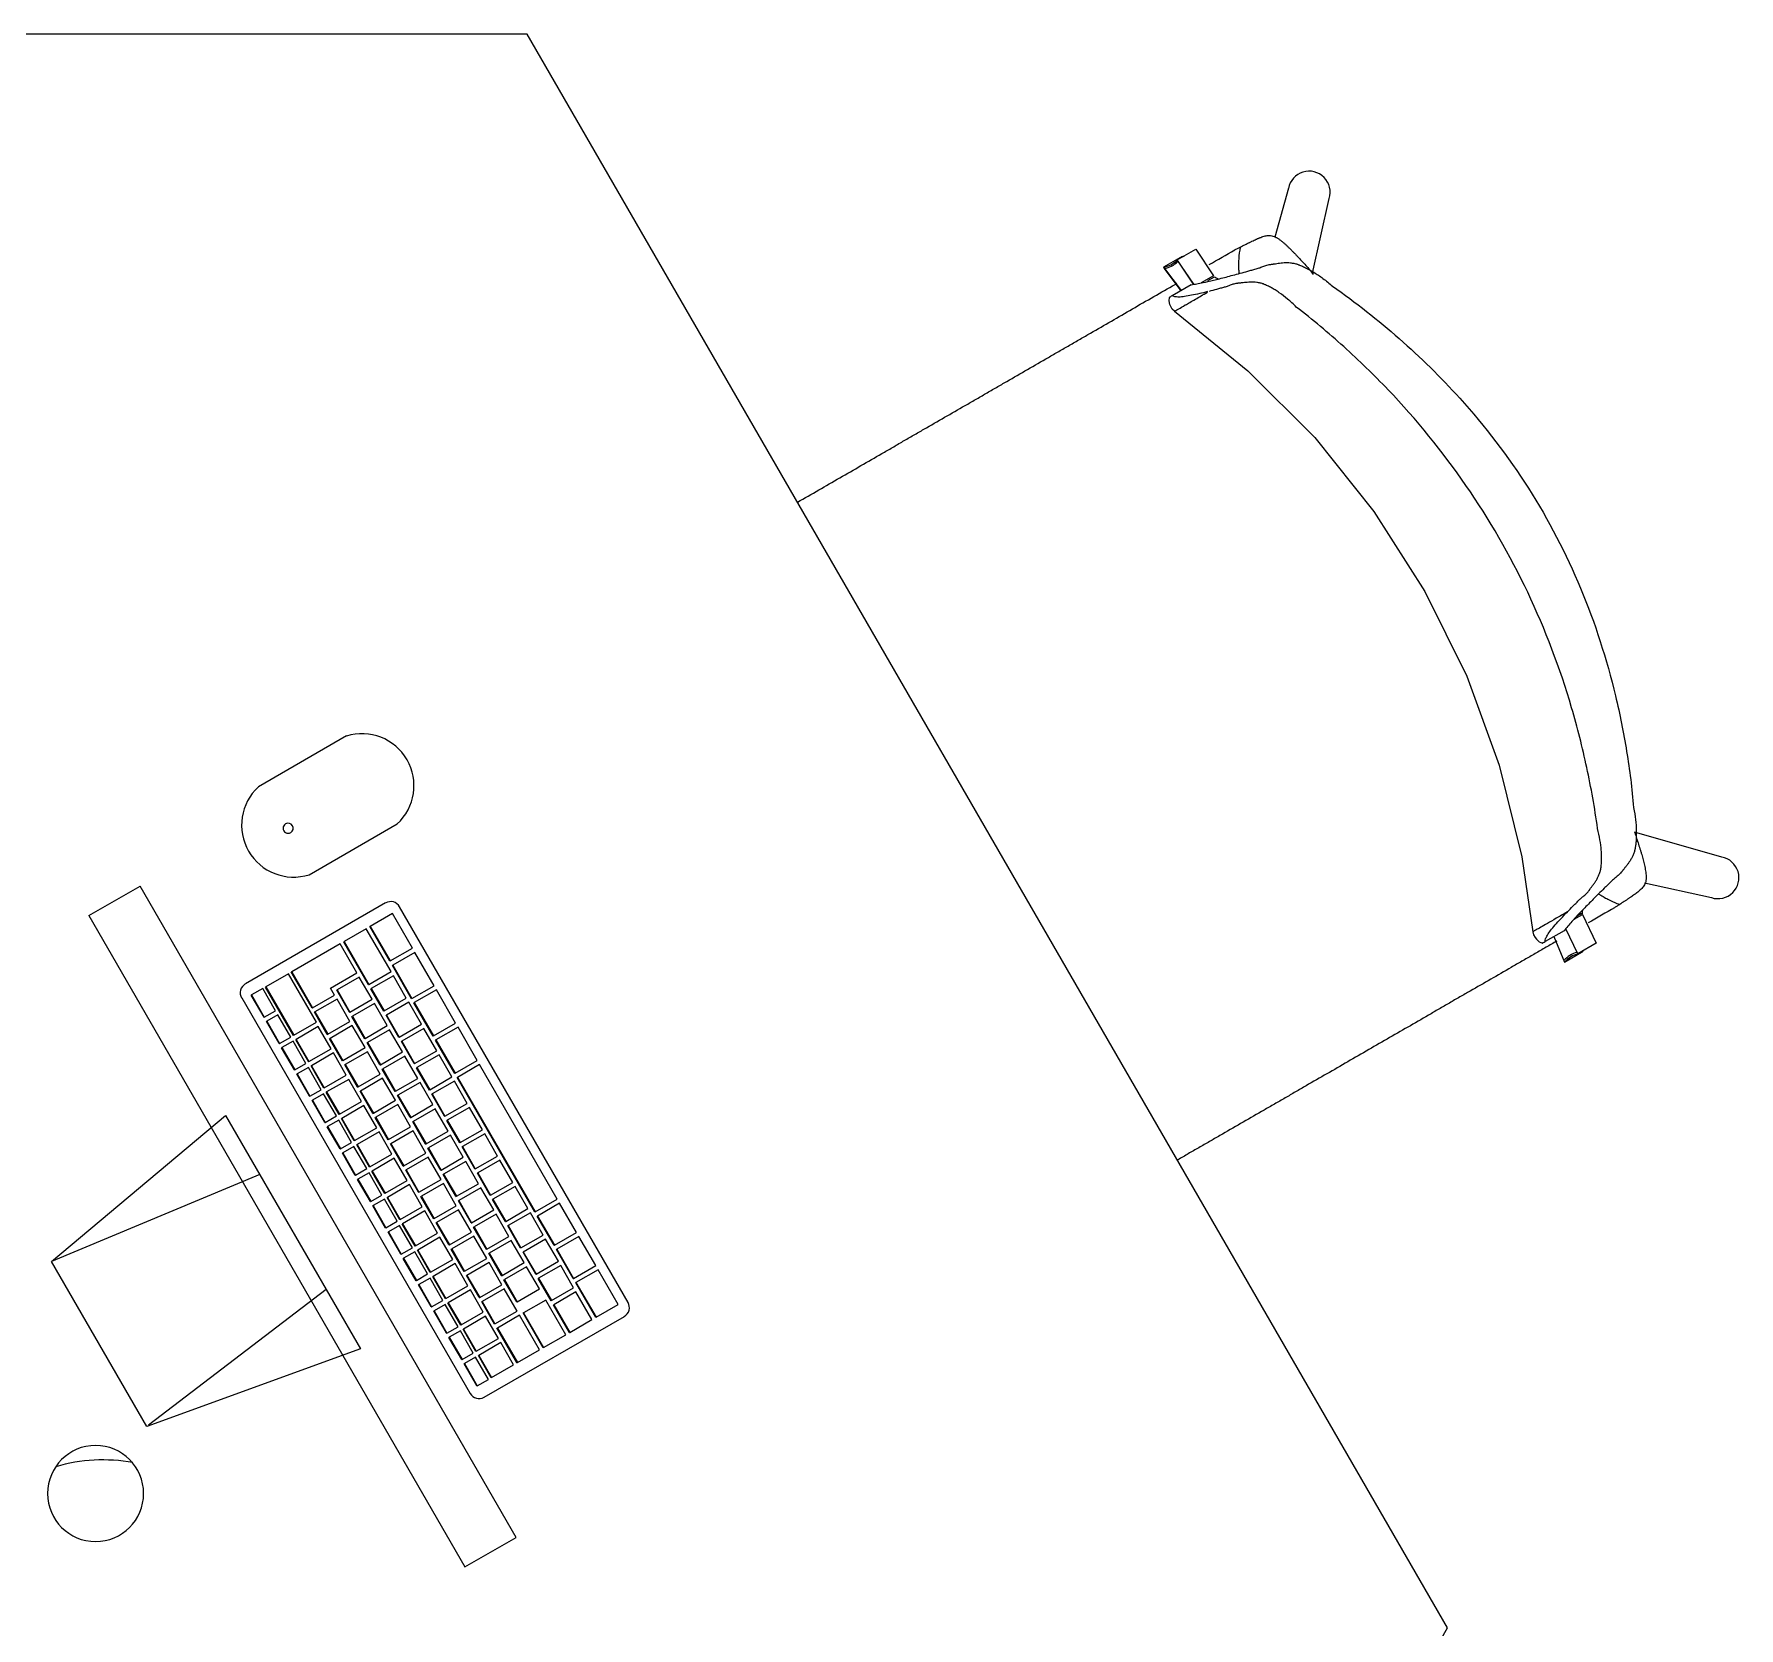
# Model space of a CAD drawing. Header units: millimetres. Extents: x 155927 to 295199, y -4084 to 97293.
# Drawn here: x 183494 to 184559, y 24210 to 25206 of the extents above; entities that cross this region are included whole.
import ezdxf

# ---------------------------------------------------------------- set-up
doc = ezdxf.new("R2010")
doc.units = ezdxf.units.MM
doc.header["$MEASUREMENT"] = 0
doc.layers.add('A-GENM', color=8, linetype='CONTINUOUS', lineweight=9)
doc.layers.add('I-FURN', color=8, linetype='CONTINUOUS', lineweight=9)

msp = doc.modelspace()

# ---------------------------------------------------------------- linework, layer by layer
at = {"layer": 'A-GENM'}
for p, q in [((183688.9, 24767), (183633.9, 24735.2)), ((183665.6, 24680.2), (183720.6, 24712)), ((183713.4, 24662.6), (183625.8, 24612)), ((183717.6, 24656), (183703.8, 24648)), ((183730.1, 24634.3), (183717.6, 24656)), ((183864.8, 24413), (183722.1, 24660.3)), ((183701.3, 24646.5), (183687.4, 24638.5)), ((183716.8, 24619.7), (183701.3, 24646.5)), ((183703.6, 24647.9), (183703.8, 24648)), ((183716.1, 24626.2), (183703.6, 24647.9)), ((183703.8, 24648), (183716.3, 24626.4)), ((183684.9, 24637.1), (183654.7, 24619.6)), ((183695.4, 24618.9), (183684.9, 24637.1)), ((183687.2, 24638.4), (183687.4, 24638.5)), ((183702.7, 24611.6), (183687.2, 24638.4)), ((183687.4, 24638.5), (183702.9, 24611.7)), ((183716.3, 24626.4), (183730.1, 24634.3)), ((183716.1, 24626.2), (183716.3, 24626.4)), ((183717.6, 24623.6), (183717.8, 24623.8)), ((183729.6, 24602.8), (183717.6, 24623.6)), ((183731.6, 24631.7), (183717.8, 24623.8)), ((183717.8, 24623.8), (183729.8, 24603)), ((183743.6, 24610.9), (183731.6, 24631.7)), ((183652.6, 24618.4), (183638.5, 24610.3)), ((183670.1, 24588.1), (183652.6, 24618.4)), ((183654.4, 24619.5), (183654.7, 24619.6)), ((183667.4, 24597), (183654.4, 24619.5)), ((183654.7, 24619.6), (183667.7, 24597.1)), ((183679, 24609.4), (183695.4, 24618.9)), ((183696.9, 24616.3), (183683.1, 24608.3)), ((183704.9, 24602.4), (183696.9, 24616.3)), ((183702.9, 24611.7), (183716.8, 24619.7)), ((183718.3, 24617.1), (183704.4, 24609.1)), ((183726.3, 24603.2), (183718.3, 24617.1)), ((183623.5, 24603.4), (183766.2, 24356.1)), ((183629.4, 24605), (183629.6, 24605.2)), ((183637.4, 24591.2), (183629.4, 24605)), ((183636.6, 24609.2), (183629.6, 24605.2)), ((183629.6, 24605.2), (183637.6, 24591.3)), ((183644.6, 24595.3), (183636.6, 24609.2)), ((183638.3, 24610.1), (183638.5, 24610.3)), ((183655.8, 24579.8), (183638.3, 24610.1)), ((183638.5, 24610.3), (183656, 24580)), ((183667.7, 24597.1), (183681.5, 24605.1)), ((183683, 24602.5), (183669.2, 24594.5)), ((183681.5, 24605.1), (183679, 24609.4)), ((183682.8, 24608.1), (183683.1, 24608.3)), ((183690.8, 24594.3), (183682.8, 24608.1)), ((183691, 24588.6), (183683, 24602.5)), ((183683.1, 24608.3), (183691.1, 24594.4)), ((183691.1, 24594.4), (183704.9, 24602.4)), ((183702.7, 24611.6), (183702.9, 24611.7)), ((183704.2, 24609), (183704.4, 24609.1)), ((183712.2, 24595.1), (183704.2, 24609)), ((183704.4, 24609.1), (183712.4, 24595.2)), ((183712.4, 24595.2), (183726.3, 24603.2)), ((183729.6, 24602.8), (183729.8, 24603)), ((183729.8, 24603), (183743.6, 24610.9)), ((183745.1, 24608.3), (183731.3, 24600.4)), ((183757.1, 24587.6), (183745.1, 24608.3)), ((183637.4, 24591.2), (183637.6, 24591.3)), ((183637.6, 24591.3), (183644.6, 24595.3)), ((183646.1, 24592.7), (183639.1, 24588.7)), ((183654.1, 24578.8), (183646.1, 24592.7)), ((183667.4, 24597), (183667.7, 24597.1)), ((183668.9, 24594.4), (183669.2, 24594.5)), ((183676.9, 24580.5), (183668.9, 24594.4)), ((183669.2, 24594.5), (183677.2, 24580.6)), ((183690.8, 24594.3), (183691.1, 24594.4)), ((183692.3, 24591.7), (183692.6, 24591.8)), ((183700.3, 24577.8), (183692.3, 24591.7)), ((183706.4, 24599.8), (183692.6, 24591.8)), ((183692.6, 24591.8), (183700.6, 24578)), ((183714.4, 24586), (183706.4, 24599.8)), ((183712.2, 24595.1), (183712.4, 24595.2)), ((183713.7, 24592.5), (183713.9, 24592.6)), ((183721.7, 24578.6), (183713.7, 24592.5)), ((183727.8, 24600.6), (183713.9, 24592.6)), ((183713.9, 24592.6), (183721.9, 24578.8)), ((183735.8, 24586.8), (183727.8, 24600.6)), ((183731.1, 24600.2), (183731.3, 24600.4)), ((183743.1, 24579.4), (183731.1, 24600.2)), ((183731.3, 24600.4), (183743.3, 24579.6)), ((183638.9, 24588.6), (183639.1, 24588.7)), ((183646.9, 24574.7), (183638.9, 24588.6)), ((183639.1, 24588.7), (183647.1, 24574.9)), ((183656, 24580), (183670.1, 24588.1)), ((183671.3, 24585.4), (183657.5, 24577.4)), ((183679.3, 24571.5), (183671.3, 24585.4)), ((183676.9, 24580.5), (183677.2, 24580.6)), ((183677.2, 24580.6), (183691, 24588.6)), ((183692.5, 24586), (183678.7, 24578)), ((183700.5, 24572.2), (183692.5, 24586)), ((183700.6, 24578), (183714.4, 24586)), ((183715.9, 24583.4), (183702.1, 24575.4)), ((183723.9, 24569.5), (183715.9, 24583.4)), ((183721.9, 24578.8), (183735.8, 24586.8)), ((183737.3, 24584.2), (183723.4, 24576.2)), ((183745.3, 24570.3), (183737.3, 24584.2)), ((183743.3, 24579.6), (183757.1, 24587.6)), ((183758.6, 24585), (183744.8, 24577)), ((183770.6, 24564.2), (183758.6, 24585)), ((183646.9, 24574.7), (183647.1, 24574.9)), ((183647.1, 24574.9), (183654.1, 24578.8)), ((183648.4, 24572.1), (183648.6, 24572.3)), ((183656.4, 24558.3), (183648.4, 24572.1)), ((183655.6, 24576.2), (183648.6, 24572.3)), ((183648.6, 24572.3), (183656.6, 24558.4)), ((183663.6, 24562.4), (183655.6, 24576.2)), ((183655.8, 24579.8), (183656, 24580)), ((183657.3, 24577.2), (183657.5, 24577.4)), ((183665.3, 24563.4), (183657.3, 24577.2)), ((183657.5, 24577.4), (183665.5, 24563.5)), ((183665.5, 24563.5), (183679.3, 24571.5)), ((183678.4, 24577.9), (183678.7, 24578)), ((183686.4, 24564), (183678.4, 24577.9)), ((183678.7, 24578), (183686.7, 24564.2)), ((183686.7, 24564.2), (183700.5, 24572.2)), ((183700.3, 24577.8), (183700.6, 24578)), ((183701.8, 24575.2), (183702.1, 24575.4)), ((183709.8, 24561.4), (183701.8, 24575.2)), ((183702.1, 24575.4), (183710.1, 24561.5)), ((183721.7, 24578.6), (183721.9, 24578.8)), ((183723.2, 24576), (183723.4, 24576.2)), ((183731.2, 24562.2), (183723.2, 24576)), ((183723.4, 24576.2), (183731.4, 24562.3)), ((183731.4, 24562.3), (183745.3, 24570.3)), ((183743.1, 24579.4), (183743.3, 24579.6)), ((183744.6, 24576.8), (183744.8, 24577)), ((183756.6, 24556.1), (183744.6, 24576.8)), ((183744.8, 24577), (183756.8, 24556.2)), ((183656.6, 24558.4), (183663.6, 24562.4)), ((183665.1, 24559.8), (183658.1, 24555.8)), ((183673.1, 24545.9), (183665.1, 24559.8)), ((183665.3, 24563.4), (183665.5, 24563.5)), ((183666.8, 24560.8), (183667, 24560.9)), ((183674.8, 24546.9), (183666.8, 24560.8)), ((183680.8, 24568.9), (183667, 24560.9)), ((183667, 24560.9), (183675, 24547.1)), ((183688.8, 24555), (183680.8, 24568.9)), ((183686.4, 24564), (183686.7, 24564.2)), ((183687.9, 24561.4), (183688.2, 24561.6)), ((183695.9, 24547.6), (183687.9, 24561.4)), ((183702, 24569.6), (183688.2, 24561.6)), ((183688.2, 24561.6), (183696.2, 24547.7)), ((183710, 24555.7), (183702, 24569.6)), ((183709.8, 24561.4), (183710.1, 24561.5)), ((183710.1, 24561.5), (183723.9, 24569.5)), ((183725.4, 24566.9), (183711.6, 24558.9)), ((183733.4, 24553), (183725.4, 24566.9)), ((183731.2, 24562.2), (183731.4, 24562.3)), ((183732.7, 24559.6), (183732.9, 24559.7)), ((183740.7, 24545.7), (183732.7, 24559.6)), ((183746.8, 24567.7), (183732.9, 24559.7)), ((183732.9, 24559.7), (183740.9, 24545.9)), ((183754.8, 24553.9), (183746.8, 24567.7)), ((183756.8, 24556.2), (183770.6, 24564.2)), ((183772.1, 24561.6), (183758.3, 24553.6)), ((183820.6, 24477.6), (183772.1, 24561.6)), ((183656.4, 24558.3), (183656.6, 24558.4)), ((183657.9, 24555.7), (183658.1, 24555.8)), ((183665.9, 24541.8), (183657.9, 24555.7)), ((183658.1, 24555.8), (183666.1, 24541.9)), ((183675, 24547.1), (183688.8, 24555)), ((183690.3, 24552.4), (183676.5, 24544.5)), ((183698.3, 24538.6), (183690.3, 24552.4)), ((183696.2, 24547.7), (183710, 24555.7)), ((183711.5, 24553.1), (183697.7, 24545.1)), ((183711.3, 24558.8), (183711.6, 24558.9)), ((183719.3, 24544.9), (183711.3, 24558.8)), ((183719.5, 24539.3), (183711.5, 24553.1)), ((183711.6, 24558.9), (183719.6, 24545.1)), ((183719.6, 24545.1), (183733.4, 24553)), ((183734.9, 24550.5), (183721.1, 24542.5)), ((183742.9, 24536.6), (183734.9, 24550.5)), ((183740.9, 24545.9), (183754.8, 24553.9)), ((183756.3, 24551.3), (183742.4, 24543.3)), ((183764.3, 24537.4), (183756.3, 24551.3)), ((183756.6, 24556.1), (183756.8, 24556.2)), ((183758.1, 24553.5), (183758.3, 24553.6)), ((183806.6, 24469.5), (183758.1, 24553.5)), ((183758.3, 24553.6), (183806.8, 24469.6)), ((183665.9, 24541.8), (183666.1, 24541.9)), ((183666.1, 24541.9), (183673.1, 24545.9)), ((183667.4, 24539.2), (183667.6, 24539.3)), ((183675.4, 24525.4), (183667.4, 24539.2)), ((183674.6, 24543.3), (183667.6, 24539.3)), ((183667.6, 24539.3), (183675.6, 24525.5)), ((183682.6, 24529.5), (183674.6, 24543.3)), ((183674.8, 24546.9), (183675, 24547.1)), ((183676.3, 24544.3), (183676.5, 24544.5)), ((183684.3, 24530.5), (183676.3, 24544.3)), ((183676.5, 24544.5), (183684.5, 24530.6)), ((183684.5, 24530.6), (183698.3, 24538.6)), ((183695.9, 24547.6), (183696.2, 24547.7)), ((183697.4, 24545), (183697.7, 24545.1)), ((183705.4, 24531.1), (183697.4, 24545)), ((183697.7, 24545.1), (183705.7, 24531.3)), ((183705.7, 24531.3), (183719.5, 24539.3)), ((183719.3, 24544.9), (183719.6, 24545.1)), ((183720.8, 24542.3), (183721.1, 24542.5)), ((183728.8, 24528.5), (183720.8, 24542.3)), ((183721.1, 24542.5), (183729.1, 24528.6)), ((183740.7, 24545.7), (183740.9, 24545.9)), ((183742.2, 24543.1), (183742.4, 24543.3)), ((183750.2, 24529.3), (183742.2, 24543.1)), ((183742.4, 24543.3), (183750.4, 24529.4)), ((183675.6, 24525.5), (183682.6, 24529.5)), ((183684.3, 24530.5), (183684.5, 24530.6)), ((183685.8, 24527.9), (183686, 24528)), ((183693.8, 24514), (183685.8, 24527.9)), ((183699.8, 24536), (183686, 24528)), ((183686, 24528), (183694, 24514.2)), ((183707.8, 24522.1), (183699.8, 24536)), ((183705.4, 24531.1), (183705.7, 24531.3)), ((183706.9, 24528.5), (183707.2, 24528.7)), ((183714.9, 24514.7), (183706.9, 24528.5)), ((183721, 24536.7), (183707.2, 24528.7)), ((183707.2, 24528.7), (183715.2, 24514.8)), ((183729, 24522.8), (183721, 24536.7)), ((183728.8, 24528.5), (183729.1, 24528.6)), ((183729.1, 24528.6), (183742.9, 24536.6)), ((183744.4, 24534), (183730.6, 24526)), ((183752.4, 24520.1), (183744.4, 24534)), ((183750.2, 24529.3), (183750.4, 24529.4)), ((183750.4, 24529.4), (183764.3, 24537.4)), ((183765.8, 24534.8), (183751.9, 24526.8)), ((183773.8, 24520.9), (183765.8, 24534.8)), ((183675.4, 24525.4), (183675.6, 24525.5)), ((183676.9, 24522.8), (183677.1, 24522.9)), ((183684.9, 24508.9), (183676.9, 24522.8)), ((183684.1, 24526.9), (183677.1, 24522.9)), ((183677.1, 24522.9), (183685.1, 24509)), ((183692.1, 24513), (183684.1, 24526.9)), ((183694, 24514.2), (183707.8, 24522.1)), ((183709.3, 24519.5), (183695.5, 24511.6)), ((183717.3, 24505.7), (183709.3, 24519.5)), ((183715.2, 24514.8), (183729, 24522.8)), ((183730.5, 24520.2), (183716.7, 24512.2)), ((183730.3, 24525.9), (183730.6, 24526)), ((183738.3, 24512), (183730.3, 24525.9)), ((183738.5, 24506.3), (183730.5, 24520.2)), ((183730.6, 24526), (183738.6, 24512.2)), ((183738.6, 24512.2), (183752.4, 24520.1)), ((183753.9, 24517.5), (183740.1, 24509.6)), ((183751.7, 24526.7), (183751.9, 24526.8)), ((183759.7, 24512.8), (183751.7, 24526.7)), ((183751.9, 24526.8), (183759.9, 24513)), ((183761.9, 24503.7), (183753.9, 24517.5)), ((183759.9, 24513), (183773.8, 24520.9)), ((183775.3, 24518.3), (183761.4, 24510.4)), ((183783.3, 24504.5), (183775.3, 24518.3)), ((183684.9, 24508.9), (183685.1, 24509)), ((183685.1, 24509), (183692.1, 24513)), ((183686.4, 24506.3), (183686.6, 24506.4)), ((183694.4, 24492.4), (183686.4, 24506.3)), ((183693.6, 24510.4), (183686.6, 24506.4)), ((183686.6, 24506.4), (183694.6, 24492.6)), ((183701.6, 24496.6), (183693.6, 24510.4)), ((183693.8, 24514), (183694, 24514.2)), ((183695.3, 24511.4), (183695.5, 24511.6)), ((183703.3, 24497.6), (183695.3, 24511.4)), ((183695.5, 24511.6), (183703.5, 24497.7)), ((183714.9, 24514.7), (183715.2, 24514.8)), ((183716.4, 24512.1), (183716.7, 24512.2)), ((183724.4, 24498.2), (183716.4, 24512.1)), ((183716.7, 24512.2), (183724.7, 24498.4)), ((183724.7, 24498.4), (183738.5, 24506.3)), ((183738.3, 24512), (183738.6, 24512.2)), ((183739.8, 24509.4), (183740.1, 24509.6)), ((183747.8, 24495.6), (183739.8, 24509.4)), ((183740.1, 24509.6), (183748.1, 24495.7)), ((183759.7, 24512.8), (183759.9, 24513)), ((183761.2, 24510.2), (183761.4, 24510.4)), ((183769.2, 24496.4), (183761.2, 24510.2)), ((183761.4, 24510.4), (183769.4, 24496.5)), ((183694.6, 24492.6), (183701.6, 24496.6)), ((183703.3, 24497.6), (183703.5, 24497.7)), ((183703.5, 24497.7), (183717.3, 24505.7)), ((183718.8, 24503.1), (183705, 24495.1)), ((183726.8, 24489.2), (183718.8, 24503.1)), ((183724.4, 24498.2), (183724.7, 24498.4)), ((183725.9, 24495.6), (183726.2, 24495.8)), ((183733.9, 24481.8), (183725.9, 24495.6)), ((183740, 24503.7), (183726.2, 24495.8)), ((183726.2, 24495.8), (183734.2, 24481.9)), ((183748, 24489.9), (183740, 24503.7)), ((183747.8, 24495.6), (183748.1, 24495.7)), ((183748.1, 24495.7), (183761.9, 24503.7)), ((183763.4, 24501.1), (183749.6, 24493.1)), ((183771.4, 24487.2), (183763.4, 24501.1)), ((183769.2, 24496.4), (183769.4, 24496.5)), ((183769.4, 24496.5), (183783.3, 24504.5)), ((183784.8, 24501.9), (183770.9, 24493.9)), ((183792.8, 24488), (183784.8, 24501.9)), ((183694.4, 24492.4), (183694.6, 24492.6)), ((183695.9, 24489.8), (183696.1, 24490)), ((183703.9, 24476), (183695.9, 24489.8)), ((183703.1, 24494), (183696.1, 24490)), ((183696.1, 24490), (183704.1, 24476.1)), ((183711.1, 24480.1), (183703.1, 24494)), ((183704.8, 24495), (183705, 24495.1)), ((183712.8, 24481.1), (183704.8, 24495)), ((183705, 24495.1), (183713, 24481.2)), ((183713, 24481.2), (183726.8, 24489.2)), ((183728.3, 24486.6), (183714.5, 24478.6)), ((183736.3, 24472.8), (183728.3, 24486.6)), ((183734.2, 24481.9), (183748, 24489.9)), ((183749.5, 24487.3), (183735.7, 24479.3)), ((183749.3, 24493), (183749.6, 24493.1)), ((183757.3, 24479.1), (183749.3, 24493)), ((183757.5, 24473.4), (183749.5, 24487.3)), ((183749.6, 24493.1), (183757.6, 24479.3)), ((183757.6, 24479.3), (183771.4, 24487.2)), ((183772.9, 24484.6), (183759.1, 24476.7)), ((183770.7, 24493.8), (183770.9, 24493.9)), ((183778.7, 24479.9), (183770.7, 24493.8)), ((183770.9, 24493.9), (183778.9, 24480.1)), ((183780.9, 24470.8), (183772.9, 24484.6)), ((183778.9, 24480.1), (183792.8, 24488)), ((183794.3, 24485.4), (183780.4, 24477.5)), ((183802.3, 24471.6), (183794.3, 24485.4)), ((183703.9, 24476), (183704.1, 24476.1)), ((183704.1, 24476.1), (183711.1, 24480.1)), ((183712.6, 24477.5), (183705.6, 24473.5)), ((183720.6, 24463.7), (183712.6, 24477.5)), ((183712.8, 24481.1), (183713, 24481.2)), ((183714.3, 24478.5), (183714.5, 24478.6)), ((183722.3, 24464.7), (183714.3, 24478.5)), ((183714.5, 24478.6), (183722.5, 24464.8)), ((183733.9, 24481.8), (183734.2, 24481.9)), ((183735.4, 24479.2), (183735.7, 24479.3)), ((183743.4, 24465.3), (183735.4, 24479.2)), ((183735.7, 24479.3), (183743.7, 24465.5)), ((183757.3, 24479.1), (183757.6, 24479.3)), ((183758.8, 24476.5), (183759.1, 24476.7)), ((183766.8, 24462.7), (183758.8, 24476.5)), ((183759.1, 24476.7), (183767.1, 24462.8)), ((183778.7, 24479.9), (183778.9, 24480.1)), ((183780.2, 24477.3), (183780.4, 24477.5)), ((183788.2, 24463.5), (183780.2, 24477.3)), ((183780.4, 24477.5), (183788.4, 24463.6)), ((183806.8, 24469.6), (183820.6, 24477.6)), ((183822.1, 24475), (183808.3, 24467)), ((183832.6, 24456.8), (183822.1, 24475)), ((183705.4, 24473.4), (183705.6, 24473.5)), ((183713.4, 24459.5), (183705.4, 24473.4)), ((183705.6, 24473.5), (183713.6, 24459.7)), ((183713.6, 24459.7), (183720.6, 24463.7)), ((183722.3, 24464.7), (183722.5, 24464.8)), ((183722.5, 24464.8), (183736.3, 24472.8)), ((183737.8, 24470.2), (183724, 24462.2)), ((183745.8, 24456.3), (183737.8, 24470.2)), ((183743.4, 24465.3), (183743.7, 24465.5)), ((183743.7, 24465.5), (183757.5, 24473.4)), ((183759, 24470.8), (183745.2, 24462.9)), ((183767, 24457), (183759, 24470.8)), ((183767.1, 24462.8), (183780.9, 24470.8)), ((183782.4, 24468.2), (183768.6, 24460.2)), ((183790.4, 24454.3), (183782.4, 24468.2)), ((183788.2, 24463.5), (183788.4, 24463.6)), ((183788.4, 24463.6), (183802.3, 24471.6)), ((183803.8, 24469), (183789.9, 24461)), ((183811.8, 24455.1), (183803.8, 24469)), ((183806.6, 24469.5), (183806.8, 24469.6)), ((183808.1, 24466.9), (183808.3, 24467)), ((183818.6, 24448.7), (183808.1, 24466.9)), ((183808.3, 24467), (183818.8, 24448.8)), ((183713.4, 24459.5), (183713.6, 24459.7)), ((183714.9, 24456.9), (183715.1, 24457.1)), ((183722.9, 24443.1), (183714.9, 24456.9)), ((183722.1, 24461.1), (183715.1, 24457.1)), ((183715.1, 24457.1), (183723.1, 24443.2)), ((183730.1, 24447.2), (183722.1, 24461.1)), ((183723.8, 24462.1), (183724, 24462.2)), ((183731.8, 24448.2), (183723.8, 24462.1)), ((183724, 24462.2), (183732, 24448.3)), ((183732, 24448.3), (183745.8, 24456.3)), ((183747.3, 24453.7), (183733.5, 24445.7)), ((183744.9, 24462.7), (183745.2, 24462.9)), ((183752.9, 24448.9), (183744.9, 24462.7)), ((183745.2, 24462.9), (183753.2, 24449)), ((183755.3, 24439.9), (183747.3, 24453.7)), ((183753.2, 24449), (183767, 24457)), ((183768.5, 24454.4), (183754.7, 24446.4)), ((183766.8, 24462.7), (183767.1, 24462.8)), ((183768.3, 24460.1), (183768.6, 24460.2)), ((183776.3, 24446.2), (183768.3, 24460.1)), ((183776.5, 24440.5), (183768.5, 24454.4)), ((183768.6, 24460.2), (183776.6, 24446.3)), ((183776.6, 24446.3), (183790.4, 24454.3)), ((183789.7, 24460.9), (183789.9, 24461)), ((183797.7, 24447), (183789.7, 24460.9)), ((183789.9, 24461), (183797.9, 24447.1)), ((183797.9, 24447.1), (183811.8, 24455.1)), ((183813.3, 24452.5), (183799.4, 24444.5)), ((183821.3, 24438.7), (183813.3, 24452.5)), ((183818.8, 24448.8), (183832.6, 24456.8)), ((183834.1, 24454.2), (183820.3, 24446.2)), ((183844.6, 24436), (183834.1, 24454.2)), ((183722.9, 24443.1), (183723.1, 24443.2)), ((183723.1, 24443.2), (183730.1, 24447.2)), ((183731.6, 24444.6), (183724.6, 24440.6)), ((183739.6, 24430.8), (183731.6, 24444.6)), ((183731.8, 24448.2), (183732, 24448.3)), ((183733.3, 24445.6), (183733.5, 24445.7)), ((183741.3, 24431.7), (183733.3, 24445.6)), ((183733.5, 24445.7), (183741.5, 24431.9)), ((183752.9, 24448.9), (183753.2, 24449)), ((183754.4, 24446.3), (183754.7, 24446.4)), ((183762.4, 24432.4), (183754.4, 24446.3)), ((183754.7, 24446.4), (183762.7, 24432.5)), ((183776.3, 24446.2), (183776.6, 24446.3)), ((183777.8, 24443.6), (183778.1, 24443.7)), ((183785.8, 24429.7), (183777.8, 24443.6)), ((183791.9, 24451.7), (183778.1, 24443.7)), ((183778.1, 24443.7), (183786.1, 24429.9)), ((183799.9, 24437.9), (183791.9, 24451.7)), ((183797.7, 24447), (183797.9, 24447.1)), ((183799.2, 24444.4), (183799.4, 24444.5)), ((183807.2, 24430.6), (183799.2, 24444.4)), ((183799.4, 24444.5), (183807.4, 24430.7)), ((183818.6, 24448.7), (183818.8, 24448.8)), ((183820.1, 24446.1), (183820.3, 24446.2)), ((183830.6, 24427.9), (183820.1, 24446.1)), ((183820.3, 24446.2), (183830.8, 24428)), ((183724.4, 24440.5), (183724.6, 24440.6)), ((183732.4, 24426.6), (183724.4, 24440.5)), ((183724.6, 24440.6), (183732.6, 24426.8)), ((183741.3, 24431.7), (183741.5, 24431.9)), ((183741.5, 24431.9), (183755.3, 24439.9)), ((183756.8, 24437.3), (183743, 24429.3)), ((183764.8, 24423.4), (183756.8, 24437.3)), ((183762.4, 24432.4), (183762.7, 24432.5)), ((183762.7, 24432.5), (183776.5, 24440.5)), ((183778, 24437.9), (183764.2, 24429.9)), ((183786, 24424.1), (183778, 24437.9)), ((183786.1, 24429.9), (183799.9, 24437.9)), ((183801.4, 24435.3), (183787.6, 24427.3)), ((183809.4, 24421.4), (183801.4, 24435.3)), ((183807.4, 24430.7), (183821.3, 24438.7)), ((183822.8, 24436.1), (183808.9, 24428.1)), ((183830.8, 24422.2), (183822.8, 24436.1)), ((183830.8, 24428), (183844.6, 24436)), ((183846.1, 24433.4), (183832.3, 24425.4)), ((183858.6, 24411.8), (183846.1, 24433.4)), ((183732.4, 24426.6), (183732.6, 24426.8)), ((183732.6, 24426.8), (183739.6, 24430.8)), ((183733.9, 24424), (183734.1, 24424.2)), ((183741.9, 24410.2), (183733.9, 24424)), ((183741.1, 24428.2), (183734.1, 24424.2)), ((183734.1, 24424.2), (183742.1, 24410.3)), ((183749.1, 24414.3), (183741.1, 24428.2)), ((183742.8, 24429.1), (183743, 24429.3)), ((183750.8, 24415.3), (183742.8, 24429.1)), ((183743, 24429.3), (183751, 24415.4)), ((183751, 24415.4), (183764.8, 24423.4)), ((183766.3, 24420.8), (183752.5, 24412.8)), ((183763.9, 24429.8), (183764.2, 24429.9)), ((183771.9, 24416), (183763.9, 24429.8)), ((183764.2, 24429.9), (183772.2, 24416.1)), ((183774.3, 24407), (183766.3, 24420.8)), ((183772.2, 24416.1), (183786, 24424.1)), ((183787.5, 24421.5), (183773.7, 24413.5)), ((183785.8, 24429.7), (183786.1, 24429.9)), ((183787.3, 24427.2), (183787.6, 24427.3)), ((183795.3, 24413.3), (183787.3, 24427.2)), ((183795.5, 24407.6), (183787.5, 24421.5)), ((183787.6, 24427.3), (183795.6, 24413.4)), ((183795.6, 24413.4), (183809.4, 24421.4)), ((183807.2, 24430.6), (183807.4, 24430.7)), ((183808.7, 24428), (183808.9, 24428.1)), ((183816.7, 24414.1), (183808.7, 24428)), ((183808.9, 24428.1), (183816.9, 24414.2)), ((183816.9, 24414.2), (183830.8, 24422.2)), ((183830.6, 24427.9), (183830.8, 24428)), ((183832.1, 24425.3), (183832.3, 24425.4)), ((183844.6, 24403.6), (183832.1, 24425.3)), ((183832.3, 24425.4), (183844.8, 24403.8)), ((183741.9, 24410.2), (183742.1, 24410.3)), ((183742.1, 24410.3), (183749.1, 24414.3)), ((183750.6, 24411.7), (183743.6, 24407.7)), ((183758.6, 24397.8), (183750.6, 24411.7)), ((183750.8, 24415.3), (183751, 24415.4)), ((183752.3, 24412.7), (183752.5, 24412.8)), ((183760.3, 24398.8), (183752.3, 24412.7)), ((183752.5, 24412.8), (183760.5, 24399)), ((183771.9, 24416), (183772.2, 24416.1)), ((183773.4, 24413.4), (183773.7, 24413.5)), ((183781.4, 24399.5), (183773.4, 24413.4)), ((183773.7, 24413.5), (183781.7, 24399.6)), ((183795.3, 24413.3), (183795.6, 24413.4)), ((183813.4, 24414.5), (183799.6, 24406.5)), ((183825.9, 24392.8), (183813.4, 24414.5)), ((183816.7, 24414.1), (183816.9, 24414.2)), ((183818.2, 24411.5), (183818.4, 24411.6)), ((183828.2, 24394.2), (183818.2, 24411.5)), ((183832.2, 24419.6), (183818.4, 24411.6)), ((183818.4, 24411.6), (183828.4, 24394.3)), ((183842.2, 24402.3), (183832.2, 24419.6)), ((183844.8, 24403.8), (183858.6, 24411.8)), ((183743.4, 24407.6), (183743.6, 24407.7)), ((183751.4, 24393.7), (183743.4, 24407.6)), ((183743.6, 24407.7), (183751.6, 24393.9)), ((183760.5, 24399), (183774.3, 24407)), ((183775.8, 24404.4), (183762, 24396.4)), ((183774.9, 24353.8), (183862.5, 24404.3)), ((183783.8, 24390.5), (183775.8, 24404.4)), ((183781.4, 24399.5), (183781.7, 24399.6)), ((183781.7, 24399.6), (183795.5, 24407.6)), ((183797, 24405), (183783.2, 24397)), ((183809.5, 24383.4), (183797, 24405)), ((183799.3, 24406.4), (183799.6, 24406.5)), ((183811.8, 24384.7), (183799.3, 24406.4)), ((183799.6, 24406.5), (183812.1, 24384.9)), ((183828.4, 24394.3), (183842.2, 24402.3)), ((183844.6, 24403.6), (183844.8, 24403.8)), ((183751.4, 24393.7), (183751.6, 24393.9)), ((183751.6, 24393.9), (183758.6, 24397.8)), ((183752.9, 24391.1), (183753.1, 24391.3)), ((183760.9, 24377.3), (183752.9, 24391.1)), ((183760.1, 24395.2), (183753.1, 24391.3)), ((183753.1, 24391.3), (183761.1, 24377.4)), ((183768.1, 24381.4), (183760.1, 24395.2)), ((183760.3, 24398.8), (183760.5, 24399)), ((183761.8, 24396.2), (183762, 24396.4)), ((183769.8, 24382.4), (183761.8, 24396.2)), ((183762, 24396.4), (183770, 24382.5)), ((183770, 24382.5), (183783.8, 24390.5)), ((183782.9, 24396.9), (183783.2, 24397)), ((183795.4, 24375.3), (183782.9, 24396.9)), ((183783.2, 24397), (183795.7, 24375.4)), ((183812.1, 24384.9), (183825.9, 24392.8)), ((183828.2, 24394.2), (183828.4, 24394.3)), ((183761.1, 24377.4), (183768.1, 24381.4)), ((183769.6, 24378.8), (183762.6, 24374.8)), ((183777.6, 24364.9), (183769.6, 24378.8)), ((183769.8, 24382.4), (183770, 24382.5)), ((183771.3, 24379.8), (183771.5, 24379.9)), ((183779.3, 24365.9), (183771.3, 24379.8)), ((183785.3, 24387.9), (183771.5, 24379.9)), ((183771.5, 24379.9), (183779.5, 24366.1)), ((183793.3, 24374), (183785.3, 24387.9)), ((183795.7, 24375.4), (183809.5, 24383.4)), ((183811.8, 24384.7), (183812.1, 24384.9)), ((183760.9, 24377.3), (183761.1, 24377.4)), ((183762.4, 24374.7), (183762.6, 24374.8)), ((183770.4, 24360.8), (183762.4, 24374.7)), ((183762.6, 24374.8), (183770.6, 24360.9)), ((183779.5, 24366.1), (183793.3, 24374)), ((183795.4, 24375.3), (183795.7, 24375.4)), ((183770.4, 24360.8), (183770.6, 24360.9)), ((183770.6, 24360.9), (183777.6, 24364.9)), ((183779.3, 24365.9), (183779.5, 24366.1))]:
    msp.add_line(p, q, dxfattribs=at)
for centre, radius, start, end in [((183698.6, 24735.9), 32.5, 312.6804, 107.3196), ((183655.9, 24711.3), 32.5, 132.6804, 287.3196), ((183652.5, 24709.3), 3.16, 120, 300), ((183652.5, 24709.3), 3.16, 300, 120), ((183716.6, 24657.1), 6.35, 30, 120), ((183628.9, 24606.5), 6.35, 120, 210), ((183859.3, 24409.8), 6.35, 300, 30), ((183771.7, 24359.3), 6.35, 210, 300)]:
    msp.add_arc(centre, radius, start, end, dxfattribs=at)
at = {"layer": 'I-FURN'}
for p, q in [((183801.8, 25205.6), (182651.8, 25205.5)), ((184376.8, 24209.6), (183801.8, 25205.6)), ((184277.5, 25109.2), (184268.8, 25078.6)), ((184292.4, 25056.2), (184302.8, 25102.8)), ((184207.9, 25064.4), (184219.5, 25071.1)), ((184219.5, 25071.1), (184230.6, 25054.5)), ((184210.9, 25066.5), (184199.3, 25059.9)), ((184199.3, 25059.9), (184210.3, 25045.3)), ((184218.2, 25049.2), (184207.9, 25064.4)), ((184218.1, 25049.2), (184208.4, 25063.6)), ((184199.8, 25059), (184210.1, 25045.2)), ((184230.6, 25054.5), (184222.9, 25050.1)), ((184231, 25053.7), (184226.9, 25051.3)), ((184202.8, 25038.9), (184203, 25041)), ((184203.2, 25036.6), (184202.8, 25038.9)), ((184216.6, 25048.9), (184204.8, 25042.1)), ((184203.8, 25035.3), (184203.2, 25036.6)), ((184204.8, 25033.7), (184203.8, 25035.3)), ((184206.2, 25032.4), (184204.8, 25033.7)), ((184206.2, 25032.4), (184252.1, 24995.2)), ((184252.1, 24995.2), (184293.9, 24953.4)), ((184293.9, 24953.4), (184330.8, 24907.2)), ((184330.8, 24907.2), (184362.6, 24857.3)), ((184362.6, 24857.3), (184388.8, 24804.3)), ((184388.8, 24804.3), (184409.1, 24748.8)), ((184409.1, 24748.8), (184423.2, 24691.4)), ((184548.1, 24691.3), (184493.6, 24706.8)), ((184423.2, 24691.4), (184430, 24644.6)), ((183527.9, 24654.7), (183560, 24673.2)), ((183795, 24266.2), (183560, 24673.2)), ((184499.8, 24675.3), (184541.6, 24666)), ((184455.9, 24652.5), (184461, 24655.4)), ((184457.9, 24654.8), (184460.5, 24656.3)), ((184461, 24655.4), (184469.7, 24637.5)), ((183527.9, 24654.7), (183762.9, 24247.7)), ((184430, 24644.6), (184430.5, 24642.7)), ((184449.6, 24645.3), (184437.7, 24638.5)), ((184458.2, 24630.9), (184450.6, 24646.5)), ((184430.5, 24642.7), (184431.4, 24641.1)), ((184431.4, 24641.1), (184432.3, 24639.9)), ((184432.3, 24639.9), (184434, 24638.4)), ((184434, 24638.4), (184436, 24637.5)), ((184443.1, 24641.6), (184449.9, 24625.7)), ((184443.1, 24641.6), (184449.5, 24626.6)), ((184469.7, 24637.5), (184458.2, 24630.9)), ((184449.9, 24625.7), (184461.5, 24632.4)), ((183504.7, 24438.6), (183613.4, 24529.9)), ((183613.4, 24529.9), (183697.6, 24384.1)), ((183634.7, 24493), (183504.7, 24438.6)), ((183564.1, 24335.5), (183504.7, 24438.6)), ((183676.3, 24421), (183565.2, 24336.4)), ((183697.6, 24384.1), (183564.1, 24335.5)), ((183762.9, 24247.7), (183795, 24266.2)), ((183801.8, 23213.7), (184376.8, 24209.6))]:
    msp.add_line(p, q, dxfattribs=at)
for centre, radius, start, end in [((184290.3, 25106.8), 13.1, 341.9896, 169.6059), ((184545.7, 24678.4), 13.1, 251.9662, 79.5824), ((183532.2, 24293.6), 30, 0, 180), ((183536.8, 24209.6), 105, 79.7385, 106.336), ((183532.2, 24293.6), 30, 180, 0)]:
    msp.add_arc(centre, radius, start, end, dxfattribs=at)
for centre, start_param, end_param in [((184195.7, 25076.8), 2.819103, 3.398599), ((184196.2, 25076), 2.819103, 3.398599), ((184207.3, 25083.5), 2.819103, 2.902745), ((184462.4, 24615), 6.026179, 6.605675), ((184462.9, 24614.1), 6.026179, 6.605675)]:
    msp.add_ellipse(centre, major_axis=(-8.7, 15.1), ratio=0.978487, start_param=start_param, end_param=end_param, dxfattribs=at)
for points in [[(184227.8, 25061.5), (184233.3, 25064.6), (184238.6, 25067.7), (184243.8, 25070.7)], [(184243.8, 25070.7), (184244.3, 25071), (184245.5, 25071.6), (184246.6, 25072.2), (184247.2, 25072.4)], [(184216.6, 25048.9), (184217.7, 25049.1), (184220.1, 25049.5), (184222.6, 25050), (184224, 25050.3)], [(184293.1, 25055.4), (184292.3, 25056.4), (184291.5, 25057.3), (184290.7, 25058.3)], [(184290.7, 25058.3), (184291.5, 25057.3), (184292.3, 25056.4), (184293.1, 25055.5)], [(184204.8, 25042.1), (184204.3, 25041.8), (184203.6, 25041.4), (184203, 25041), (184202.9, 25041), (184203.3, 25041.2), (184203.6, 25041.4)], [(184437.7, 24638.5), (184437.7, 24639), (184437.9, 24640.1), (184439, 24642.5), (184441, 24645.4), (184443.9, 24648.8), (184447.4, 24652.7), (184450.2, 24655.6), (184451.6, 24657)], [(184481.1, 24659.6), (184475.8, 24656.6), (184470.3, 24653.4), (184464.7, 24650.1)], [(184484.3, 24661.7), (184483.8, 24661.4), (184482.7, 24660.7), (184481.6, 24660), (184481.1, 24659.6)], [(184454.5, 24651), (184453.6, 24650), (184451.9, 24648), (184450.3, 24646.2), (184449.6, 24645.3)], [(184436.6, 24637.9), (184436.3, 24637.7), (184435.9, 24637.4), (184436, 24637.5), (184436.6, 24637.8), (184437.3, 24638.2), (184437.7, 24638.5)]]:
    msp.add_open_spline(points, degree=3, dxfattribs=at)
for points, knots in [([(184247.2, 25072.4), (184246.8, 25070), (184246.2, 25065.3), (184246.1, 25059.8), (184246.4, 25056.7), (184246.4, 25055.8)], [0, 0, 0, 0, 0.02777778, 0.05555556, 0.06696683, 0.06696683, 0.06696683, 0.06696683]), ([(184247.2, 25072.4), (184248.2, 25072.9), (184249.7, 25073.7), (184251.4, 25074.6), (184252.4, 25075), (184253.1, 25075.4), (184253.9, 25075.8), (184254.8, 25076.2), (184255.9, 25076.7), (184257, 25077.2), (184257.8, 25077.6), (184258.3, 25077.8), (184258.6, 25078), (184259, 25078.1), (184259.5, 25078.3), (184260.3, 25078.6), (184261.5, 25079.1), (184262.8, 25079.4), (184264.1, 25079.7), (184265.4, 25079.8), (184266.9, 25079.6), (184268.2, 25079.2), (184269.2, 25078.7), (184269.9, 25078.4), (184270.6, 25078), (184271.5, 25077.4), (184272.7, 25076.5), (184274.1, 25075.4), (184275.5, 25074.2), (184276.8, 25072.9), (184278, 25071.8), (184279.2, 25070.6), (184280.4, 25069.4), (184281.7, 25068), (184283.4, 25066.2), (184286.5, 25062.9), (184289.1, 25060), (184290.7, 25058.3)], [0, 0, 0, 0, 0.0625, 0.09375, 0.109375, 0.125, 0.140625, 0.15625, 0.1875, 0.21875, 0.234375, 0.242188, 0.25, 0.257812, 0.265625, 0.28125, 0.3125, 0.34375, 0.375, 0.40625, 0.4375, 0.46875, 0.484375, 0.5, 0.515625, 0.53125, 0.5625, 0.59375, 0.625, 0.65625, 0.6875, 0.71875, 0.75, 0.78125, 0.8125, 0.875, 1, 1, 1, 1]), ([(184224, 25050.3), (184225.9, 25050.7), (184229.3, 25051.4), (184234.3, 25052.7), (184238.4, 25053.7), (184242.7, 25054.9), (184247.2, 25056.1), (184251.2, 25057.2), (184254.5, 25058.1), (184256.7, 25058.7), (184258.4, 25059.2), (184260, 25059.7), (184261.6, 25060.4), (184263.3, 25060.9), (184264.6, 25061.3), (184265.8, 25061.6), (184266.7, 25061.7), (184267.2, 25061.8), (184267.6, 25061.8), (184268, 25061.9), (184268.6, 25062), (184269.6, 25062.1), (184271, 25062.3), (184272.7, 25062.6), (184274.6, 25062.8), (184276.5, 25062.8), (184278.6, 25062.7), (184280.4, 25062.4), (184281.7, 25062.1), (184282.5, 25061.9), (184283.1, 25061.7), (184283.7, 25061.4), (184284.5, 25061.1), (184285.9, 25060.6), (184288, 25059.6), (184290.6, 25058.3), (184294.2, 25056.2), (184298.9, 25053), (184302.9, 25049.8), (184304.9, 25048.1)], [0, 0, 0, 0, 0.142857, 0.214286, 0.285714, 0.357143, 0.428571, 0.5, 0.535714, 0.571429, 0.589286, 0.607143, 0.642857, 0.660714, 0.678571, 0.696429, 0.705357, 0.709821, 0.714286, 0.71875, 0.723214, 0.732143, 0.75, 0.767857, 0.785714, 0.803571, 0.821429, 0.839286, 0.848214, 0.852679, 0.857143, 0.861607, 0.866071, 0.875, 0.892857, 0.910714, 0.928571, 0.964286, 1, 1, 1, 1]), ([(183970.4, 24912.9), (183970.5, 24912.9), (183975, 24915.5), (183983.9, 24920.7), (183997.2, 24928.3), (184010.3, 24935.9), (184021.2, 24942.2), (184029.9, 24947.2), (184036.6, 24951.1), (184043.2, 24954.9), (184051.8, 24959.9), (184062.6, 24966.1), (184073.2, 24972.2), (184081.9, 24977.2), (184088.4, 24981), (184095, 24984.8), (184103.6, 24989.8), (184114.4, 24996), (184125.2, 25002.2), (184133.9, 25007.3), (184140.6, 25011.1), (184147.2, 25015), (184156, 25020), (184166.8, 25026.2), (184179.8, 25033.8), (184193.2, 25041.5), (184202.5, 25046.9), (184207.3, 25049.6), (184207.7, 25049.9)], [-0.751114, -0.751114, -0.751114, -0.751114, -0.75, -0.7142857, -0.6785714, -0.6428571, -0.6071429, -0.5892857, -0.5714286, -0.5535714, -0.5357143, -0.5, -0.4642857, -0.4464286, -0.4285714, -0.4107143, -0.3928571, -0.3571429, -0.3214286, -0.3035714, -0.2857143, -0.2678571, -0.25, -0.2142857, -0.1785714, -0.1428571, -0.1071429, -0.103964, -0.103964, -0.103964, -0.103964]), ([(184282.3, 25035), (184280.5, 25036.8), (184276.8, 25040.1), (184272.5, 25043.4), (184269.1, 25045.7), (184266.7, 25047.1), (184264.7, 25048.1), (184263.3, 25048.7), (184262.5, 25049), (184262, 25049.3), (184261.4, 25049.5), (184260.7, 25049.7), (184259.4, 25050.1), (184257.6, 25050.4), (184255.5, 25050.6), (184253.5, 25050.6), (184251.6, 25050.4), (184249.9, 25050.3), (184248.5, 25050.1), (184247.5, 25050), (184247, 25049.9), (184246.6, 25049.9), (184246.2, 25049.9), (184245.7, 25049.8), (184244.9, 25049.7), (184243.9, 25049.5), (184242.7, 25049.2), (184241.2, 25048.7), (184239.9, 25048.2), (184238.5, 25047.7), (184237.3, 25047.3), (184236.1, 25047), (184234.5, 25046.6), (184231.7, 25045.8), (184229.3, 25045.2), (184227.8, 25044.8)], [0, 0, 0, 0, 0.0625, 0.125, 0.15625, 0.1875, 0.21875, 0.234375, 0.242188, 0.25, 0.257812, 0.265625, 0.28125, 0.3125, 0.34375, 0.375, 0.40625, 0.4375, 0.46875, 0.484375, 0.492188, 0.5, 0.507812, 0.515625, 0.53125, 0.5625, 0.59375, 0.625, 0.6875, 0.71875, 0.75, 0.78125, 0.8125, 0.875, 1, 1, 1, 1]), ([(184233.6, 25052.5), (184233.1, 25052.7), (184232.2, 25053.2), (184231.4, 25053.5), (184231, 25053.7)], [-0.5281276, -0.5281276, -0.5281276, -0.5281276, -0.3333333, -0.1189454, -0.1189454, -0.1189454, -0.1189454]), ([(184226.8, 25044.6), (184225.1, 25044.1), (184221.6, 25043.3), (184216.8, 25042.3), (184212.4, 25041.5), (184208.8, 25041.1), (184206.2, 25041.4), (184205.1, 25041.8), (184204.8, 25042.1)], [0.0275443, 0.0275443, 0.0275443, 0.0275443, 0.1666667, 0.3333333, 0.5, 0.6666667, 0.8333333, 1, 1, 1, 1]), ([(184206.2, 25032.4), (184206.2, 25032.4), (184206.3, 25032.4), (184206.7, 25032.7), (184207.5, 25033.1), (184209.2, 25034.1), (184212.6, 25036.1), (184218.6, 25039.5), (184224, 25042.7), (184226.8, 25044.3)], [0.3374293, 0.3374293, 0.3374293, 0.3374293, 0.3888889, 0.4444444, 0.5138889, 0.5833333, 0.7222222, 0.8611111, 0.9857568, 0.9857568, 0.9857568, 0.9857568]), ([(184304.9, 25048.1), (184319.4, 25037.9), (184347.2, 25016), (184389.4, 24974.6), (184429, 24923), (184461.7, 24860), (184479.8, 24803.7), (184489.1, 24757.4), (184492, 24734), (184493, 24722.2)], [-1, -1, -1, -1, -0.863636, -0.727273, -0.545455, -0.363636, -0.181818, -0.090909, 0, 0, 0, 0]), ([(184470.5, 24709.2), (184468.7, 24722), (184464.2, 24747.3), (184451.6, 24797.3), (184428.7, 24857.6), (184390, 24924.7), (184349.2, 24974.7), (184312.2, 25010.6), (184292.5, 25027.1), (184282.3, 25035)], [-1, -1, -1, -1, -0.9, -0.8, -0.6, -0.4, -0.2, -0.1, 0, 0, 0, 0]), ([(184493, 24722.2), (184493.5, 24719.6), (184494.3, 24714.6), (184494.7, 24708.9), (184494.7, 24704.8), (184494.6, 24701.8), (184494.4, 24699.5), (184494.1, 24698), (184494, 24697.2), (184493.9, 24696.5), (184493.8, 24695.9), (184493.6, 24695.1), (184493.2, 24693.8), (184492.5, 24692.1), (184491.6, 24690.3), (184490.6, 24688.6), (184489.5, 24687.1), (184488.4, 24685.7), (184487.5, 24684.6), (184486.9, 24683.8), (184486.6, 24683.4), (184486.3, 24683.1), (184486.1, 24682.7), (184485.7, 24682.3), (184485.2, 24681.6), (184484.3, 24680.7), (184483.3, 24679.8), (184482, 24678.6), (184480.7, 24677.5), (184479.4, 24676.4), (184478.4, 24675.5), (184477.5, 24674.5), (184476.2, 24673.3), (184474, 24671.2), (184471.1, 24668.2), (184467.8, 24665), (184464.7, 24661.8), (184461.7, 24658.8), (184459, 24656), (184456.6, 24653.4), (184455.2, 24651.8), (184454.5, 24651)], [0, 0, 0, 0, 0.035714, 0.071429, 0.089286, 0.107143, 0.125, 0.133929, 0.138393, 0.142857, 0.147321, 0.151786, 0.160714, 0.178571, 0.196429, 0.214286, 0.232143, 0.25, 0.267857, 0.276786, 0.28125, 0.285714, 0.290179, 0.294643, 0.303571, 0.321429, 0.339286, 0.357143, 0.392857, 0.410714, 0.428571, 0.446429, 0.464286, 0.5, 0.571429, 0.642857, 0.714286, 0.785714, 0.857143, 0.928571, 1, 1, 1, 1]), ([(184451.6, 24657), (184452.8, 24658.2), (184454.5, 24660), (184456.5, 24662), (184457.7, 24663.2), (184458.6, 24664.1), (184459.4, 24664.9), (184460.6, 24665.9), (184461.7, 24666.8), (184462.9, 24667.8), (184463.7, 24668.7), (184464.4, 24669.5), (184464.9, 24670.1), (184465.2, 24670.5), (184465.5, 24670.8), (184465.7, 24671.2), (184466, 24671.6), (184466.5, 24672.4), (184467.4, 24673.5), (184468.5, 24674.9), (184469.5, 24676.5), (184470.5, 24678.2), (184471.4, 24680.1), (184472, 24681.8), (184472.3, 24683.1), (184472.5, 24683.9), (184472.6, 24684.5), (184472.7, 24685.1), (184472.8, 24685.9), (184472.9, 24687.4), (184473, 24689.6), (184473, 24692.5), (184472.8, 24696.5), (184472.1, 24701.9), (184471.1, 24706.7), (184470.5, 24709.2)], [0, 0, 0, 0, 0.125, 0.1875, 0.21875, 0.25, 0.28125, 0.3125, 0.375, 0.40625, 0.4375, 0.46875, 0.484375, 0.492188, 0.5, 0.507812, 0.515625, 0.53125, 0.5625, 0.59375, 0.625, 0.65625, 0.6875, 0.71875, 0.734375, 0.742188, 0.75, 0.757812, 0.765625, 0.78125, 0.8125, 0.84375, 0.875, 0.9375, 1, 1, 1, 1]), ([(184493.8, 24706.5), (184494.5, 24704.2), (184495.7, 24700.6), (184497, 24696.2), (184497.8, 24693.8), (184498.3, 24692), (184498.7, 24690.3), (184499.2, 24688.7), (184499.6, 24687.1), (184500, 24685.4), (184500.3, 24683.5), (184500.6, 24681.8), (184500.8, 24680.3), (184500.8, 24679.2), (184500.8, 24678.4), (184500.8, 24677.6), (184500.7, 24676.5), (184500.4, 24675.2), (184499.8, 24673.9), (184499, 24672.7), (184498.2, 24671.7), (184497.2, 24670.8), (184496.3, 24670), (184495.6, 24669.4), (184495.2, 24669.1), (184494.8, 24668.9), (184494.5, 24668.6), (184494.1, 24668.3), (184493.4, 24667.8), (184492.4, 24667.1), (184491.4, 24666.4), (184490.5, 24665.8), (184489.9, 24665.4), (184489.2, 24664.9), (184488.3, 24664.3), (184486.6, 24663.2), (184485.2, 24662.3), (184484.3, 24661.7)], [0, 0, 0, 0, 0.125, 0.1875, 0.21875, 0.25, 0.28125, 0.3125, 0.34375, 0.375, 0.40625, 0.4375, 0.46875, 0.484375, 0.5, 0.515625, 0.53125, 0.5625, 0.59375, 0.625, 0.65625, 0.6875, 0.71875, 0.734375, 0.742188, 0.75, 0.757812, 0.765625, 0.78125, 0.8125, 0.84375, 0.859375, 0.875, 0.890625, 0.90625, 0.9375, 1, 1, 1, 1]), ([(184470.8, 24668.5), (184471.1, 24668.3), (184473.3, 24666.9), (184477.7, 24664.4), (184482, 24662.6), (184484.3, 24661.7)], [0.93933321, 0.93933321, 0.93933321, 0.93933321, 0.94444444, 0.97222222, 1, 1, 1, 1]), ([(184451.6, 24657), (184449, 24655.5), (184444.4, 24652.9), (184438.9, 24649.7), (184434.7, 24647.3), (184432.5, 24646), (184431.2, 24645.3), (184430.6, 24644.9), (184430.2, 24644.6), (184430, 24644.6), (184430, 24644.6)], [0, 0, 0, 0, 0.1111111, 0.2222222, 0.3333333, 0.4444444, 0.5, 0.5555556, 0.6111111, 0.6625707, 0.6625707, 0.6625707, 0.6625707]), ([(184460.9, 24655.4), (184461, 24655.9), (184461.1, 24656.8), (184461.2, 24657.7), (184461.2, 24658.2)], [-0.8741323, -0.8741323, -0.8741323, -0.8741323, -0.6666667, -0.4718724, -0.4718724, -0.4718724, -0.4718724]), ([(184445.1, 24638.8), (184444.5, 24638.5), (184441.7, 24636.9), (184436.6, 24633.9), (184429.8, 24630), (184423.1, 24626.2), (184414.4, 24621.1), (184403.7, 24614.9), (184393.1, 24608.8), (184384.5, 24603.9), (184377.9, 24600.1), (184371.3, 24596.3), (184362.7, 24591.2), (184351.9, 24585), (184339, 24577.6), (184325.9, 24570), (184312.7, 24562.4), (184299.8, 24554.9), (184288.9, 24548.7), (184280.2, 24543.6), (184273.6, 24539.8), (184267, 24536), (184258.3, 24531), (184247.5, 24524.8), (184236.7, 24518.5), (184228, 24513.5), (184221.4, 24509.7), (184214.8, 24505.9), (184210.3, 24503.3), (184207.9, 24501.9), (184207.8, 24501.8)], [-0.8977274, -0.8977274, -0.8977274, -0.8977274, -0.8928571, -0.875, -0.8571429, -0.8392857, -0.8214286, -0.7857143, -0.75, -0.7321429, -0.7142857, -0.6964286, -0.6785714, -0.6428571, -0.6071429, -0.5714286, -0.5357143, -0.5, -0.4642857, -0.4464286, -0.4285714, -0.4107143, -0.3928571, -0.3571429, -0.3214286, -0.3035714, -0.2857143, -0.2678571, -0.25, -0.2485148, -0.2485148, -0.2485148, -0.2485148])]:
    msp.add_open_spline(points, degree=3, knots=knots, dxfattribs=at)

doc.saveas('drawing.dxf')
